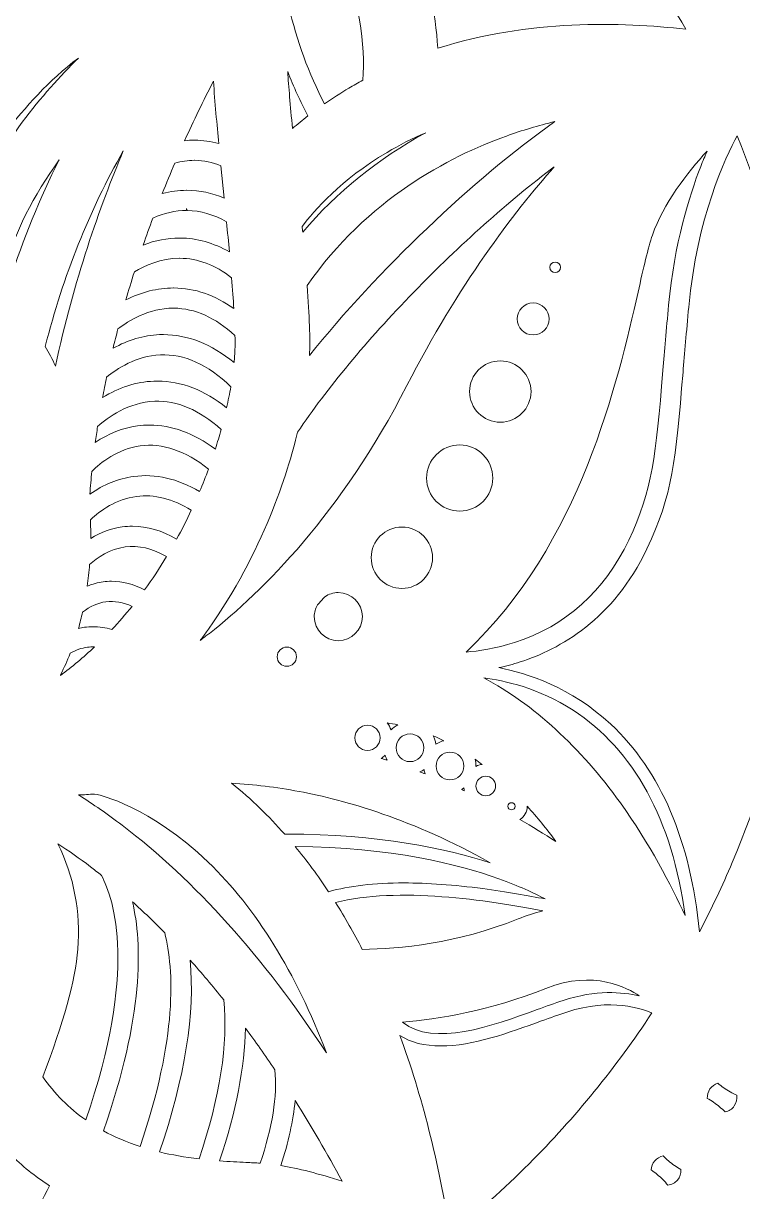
# Model space of a CAD drawing. Header units: millimetres. Extents: x 146 to 1170, y -927 to -143.
# Drawn here: x 351.5 to 437.3, y -818.7 to -679.2 of the extents above; entities that cross this region are included whole.
import ezdxf

# ---------------------------------------------------------------- set-up
doc = ezdxf.new("R2010")
doc.units = ezdxf.units.MM
doc.header["$MEASUREMENT"] = 0
doc.layers.add('Layer 5', color=7, linetype='Continuous')

msp = doc.modelspace()

# ---------------------------------------------------------------- linework, layer by layer
at = {"layer": 'Layer 5', "lineweight": 0}
for points, knots in [([(491.79, -770.75), (496.75, -767.38), (499.79, -762.04), (500.14, -756.07), (500.44, -751.05), (498.79, -746.22), (495.51, -742.43), (498.32, -739.51), (500.93, -738.82), (501.03, -738.79), (501.03, -738.79), (517.64, -735.27), (517.64, -735.27), (517.64, -735.27), (501.07, -731.76), (501.07, -731.76), (501.04, -731.76), (498.34, -731.05), (495.49, -728.1), (499.41, -723.56), (500.97, -717.61), (499.77, -711.75), (498.76, -706.84), (495.93, -702.6), (491.79, -699.79), (493.76, -696.23), (496.15, -694.87), (496.17, -694.86), (496.17, -694.86), (511.3, -687.16), (511.3, -687.16), (511.3, -687.16), (494.39, -688.06), (494.39, -688.06), (494.28, -688.07), (491.53, -688.09), (488.03, -685.95), (490.65, -680.55), (490.62, -674.39), (487.94, -669.03), (485.69, -664.56), (481.87, -661.2), (477.15, -659.55), (478.13, -655.57), (480.09, -653.7), (480.11, -653.68), (480.11, -653.68), (492.73, -642.33), (492.73, -642.33), (492.73, -642.33), (476.63, -647.58), (476.63, -647.58), (476.6, -647.59), (473.9, -648.33), (469.92, -647.17), (471.06, -641.26), (469.44, -635.32), (465.45, -630.83), (462.14, -627.1), (457.58, -624.84), (452.61, -624.47), (452.55, -620.47), (453.88, -618.15), (453.93, -618.06), (453.93, -618.06), (463.19, -603.83), (463.19, -603.83), (463.19, -603.83), (448.99, -613.07), (448.99, -613.07), (448.97, -613.09), (446.55, -614.5), (442.39, -614.42), (441.98, -608.48), (438.8, -603.02), (433.85, -599.76), (429.68, -597.01), (424.69, -596.01), (419.79, -596.93), (418.68, -593.04), (419.43, -590.46), (419.44, -590.44), (419.44, -590.44), (424.7, -574.29), (424.7, -574.29), (424.7, -574.29), (413.37, -586.89), (413.37, -586.89), (413.35, -586.91), (411.38, -588.91), (407.34, -589.9), (405.41, -584.26), (400.91, -579.79), (395.28, -577.92), (390.54, -576.34), (385.47, -576.67), (380.98, -578.83), (378.95, -575.39), (378.96, -572.7), (378.96, -572.68), (378.96, -572.68), (379.86, -555.72), (379.86, -555.72), (379.86, -555.72), (372.19, -570.82), (372.19, -570.82), (372.17, -570.85), (370.78, -573.3), (367.14, -575.29), (363.82, -570.32), (358.31, -567.16), (352.37, -566.81), (347.38, -566.51), (342.57, -568.14), (338.78, -571.39), (335.96, -568.61), (335.28, -566.02), (335.27, -566), (335.27, -566), (331.75, -549.39), (331.75, -549.39), (331.75, -549.39), (328.25, -565.96), (328.25, -565.96), (328.24, -565.99), (327.53, -568.71), (324.54, -571.57), (320.04, -567.62), (313.89, -565.98), (308.05, -567.18), (303.15, -568.19), (298.91, -571.01), (296.1, -575.14), (292.69, -573.2), (291.39, -570.94), (291.34, -570.86), (291.34, -570.86), (283.64, -555.72), (283.64, -555.72), (283.64, -555.72), (284.55, -572.64), (284.55, -572.64), (284.55, -572.67), (284.56, -575.46), (282.43, -579), (277.05, -576.33), (270.68, -576.33), (265.33, -579.01), (260.85, -581.26), (257.49, -585.09), (255.84, -589.82), (252.05, -588.82), (250.23, -586.99), (250.16, -586.92), (250.16, -586.92), (238.81, -574.29), (238.81, -574.29), (238.81, -574.29), (244.06, -590.4), (244.06, -590.4), (244.07, -590.43), (244.81, -593.11), (243.67, -597.07), (237.78, -595.87), (231.61, -597.51), (227.14, -601.49), (223.38, -604.83), (221.12, -609.42), (220.76, -614.42), (220.74, -614.42), (220.73, -614.42), (220.71, -614.42), (216.81, -614.42), (214.56, -613.1), (214.55, -613.09), (214.55, -613.09), (200.32, -603.83), (200.32, -603.83), (200.32, -603.83), (209.55, -618.03), (209.55, -618.03), (209.57, -618.05), (210.97, -620.45), (210.9, -624.54), (204.89, -624.9), (199.36, -628.09), (196.06, -633.1), (193.29, -637.3), (192.3, -642.31), (193.26, -647.27), (189.5, -648.28), (187.02, -647.62), (186.92, -647.59), (186.92, -647.59), (170.77, -642.33), (170.77, -642.33), (170.77, -642.33), (183.37, -653.65), (183.37, -653.65), (183.39, -653.67), (185.35, -655.61), (186.35, -659.56), (180.64, -661.46), (176.11, -665.97), (174.22, -671.67), (172.63, -676.46), (172.97, -681.59), (175.2, -686.12), (171.78, -688.11), (169.17, -688.07), (169.15, -688.06), (169.15, -688.06), (152.21, -687.16), (152.21, -687.16), (152.21, -687.16), (167.31, -694.84), (167.31, -694.84), (167.33, -694.85), (169.71, -696.21), (171.69, -699.74), (166.66, -703.06), (163.46, -708.58), (163.11, -714.58), (162.81, -719.63), (164.48, -724.5), (167.81, -728.3), (165.07, -731.06), (162.58, -731.73), (162.48, -731.76), (162.48, -731.76), (145.87, -735.27), (145.87, -735.27), (145.87, -735.27), (162.44, -738.78), (162.44, -738.78), (162.47, -738.79), (165.11, -739.48), (167.92, -742.35), (163.93, -746.86), (162.27, -753.02), (163.48, -758.9), (164.5, -763.87), (167.39, -768.15), (171.61, -770.96), (169.65, -774.42), (167.36, -775.68), (167.34, -775.69), (167.34, -775.69), (152.21, -783.38), (152.21, -783.38), (152.21, -783.38), (169.12, -782.48), (169.12, -782.48), (169.14, -782.49), (171.86, -782.46), (175.31, -784.5), (172.63, -789.88), (172.63, -796.26), (175.31, -801.61), (177.59, -806.16), (181.49, -809.55), (186.3, -811.17), (185.3, -814.99), (183.42, -816.85), (183.4, -816.86), (183.4, -816.86), (170.78, -828.21), (170.78, -828.21), (170.78, -828.21), (186.88, -822.97), (186.88, -822.97), (186.91, -822.96), (189.5, -822.24), (193.36, -823.31), (192.17, -829.19), (193.82, -835.34), (197.79, -839.81), (201.18, -843.62), (205.84, -845.89), (210.92, -846.2), (210.98, -850.2), (209.63, -852.39), (209.57, -852.48), (209.57, -852.48), (200.32, -866.71), (200.32, -866.71), (200.32, -866.71), (214.52, -857.47), (214.52, -857.47), (214.54, -857.46), (216.82, -856.12), (220.73, -856.12), (220.77, -856.12), (220.81, -856.13), (220.85, -856.13), (221.23, -862.1), (224.42, -867.6), (229.4, -870.89), (233.65, -873.69), (238.73, -874.67), (243.72, -873.66), (244.79, -877.5), (244.08, -880.09), (244.07, -880.11), (244.07, -880.11), (238.81, -896.25), (238.81, -896.25), (238.81, -896.25), (250.14, -883.65), (250.14, -883.65), (250.16, -883.63), (252.04, -881.72), (255.9, -880.71), (257.82, -886.37), (262.32, -890.85), (267.97, -892.73), (272.8, -894.33), (277.97, -893.97), (282.52, -891.7), (284.56, -895.14), (284.55, -897.85), (284.55, -897.87), (284.55, -897.87), (283.65, -914.82), (283.65, -914.82), (283.65, -914.82), (291.32, -899.72), (291.32, -899.72), (291.33, -899.7), (292.67, -897.36), (296.13, -895.39), (299.45, -900.33), (304.95, -903.49), (310.88, -903.84), (315.95, -904.14), (320.85, -902.45), (324.66, -899.09), (327.54, -901.9), (328.23, -904.53), (328.24, -904.54), (328.24, -904.54), (331.76, -921.15), (331.76, -921.15), (331.76, -921.15), (335.26, -904.58), (335.26, -904.58), (335.27, -904.56), (335.95, -901.95), (338.8, -899.14), (343.28, -903.04), (349.4, -904.66), (355.2, -903.47), (360.18, -902.44), (364.47, -899.55), (367.28, -895.32), (370.85, -897.29), (372.16, -899.67), (372.17, -899.69), (372.17, -899.69), (379.87, -914.82), (379.87, -914.82), (379.87, -914.82), (378.96, -897.91), (378.96, -897.91), (378.96, -897.88), (378.95, -895.17), (380.98, -891.72), (386.39, -894.35), (392.55, -894.32), (397.91, -891.64), (402.45, -889.36), (405.83, -885.47), (407.46, -880.67), (411.38, -881.65), (413.27, -883.55), (413.35, -883.62), (413.35, -883.62), (424.7, -896.25), (424.7, -896.25), (424.7, -896.25), (419.45, -880.15), (419.45, -880.15), (419.44, -880.12), (418.72, -877.49), (419.8, -873.62), (425.7, -874.75), (431.63, -873.13), (436.11, -869.15), (439.9, -865.79), (442.16, -861.17), (442.49, -856.12), (446.54, -856.06), (448.87, -857.4), (448.96, -857.45), (448.96, -857.45), (463.19, -866.71), (463.19, -866.71), (463.19, -866.71), (453.96, -852.51), (453.96, -852.51), (453.94, -852.49), (452.56, -850.13), (452.61, -846.09), (458.59, -845.65), (463.9, -842.54), (467.19, -837.55), (469.97, -833.33), (470.96, -828.28), (469.98, -823.33), (473.95, -822.16), (476.49, -822.92), (476.59, -822.95), (476.59, -822.95), (492.74, -828.21), (492.74, -828.21), (492.74, -828.21), (480.14, -816.89), (480.14, -816.89), (480.12, -816.87), (478.16, -814.92), (477.16, -811), (482.82, -809.02), (487.14, -804.65), (489.03, -798.98), (490.61, -794.21), (490.28, -789.11), (488.07, -784.57), (491.61, -782.42), (494.33, -782.47), (494.35, -782.48), (494.35, -782.48), (511.3, -783.38), (511.3, -783.38), (511.3, -783.38), (496.21, -775.7), (496.21, -775.7), (496.18, -775.69), (493.77, -774.31), (491.79, -770.75)], [0, 0, 0, 0, 1, 1, 1, 2, 2, 2, 3, 3, 3, 4, 4, 4, 5, 5, 5, 6, 6, 6, 7, 7, 7, 8, 8, 8, 9, 9, 9, 10, 10, 10, 11, 11, 11, 12, 12, 12, 13, 13, 13, 14, 14, 14, 15, 15, 15, 16, 16, 16, 17, 17, 17, 18, 18, 18, 19, 19, 19, 20, 20, 20, 21, 21, 21, 22, 22, 22, 23, 23, 23, 24, 24, 24, 25, 25, 25, 26, 26, 26, 27, 27, 27, 28, 28, 28, 29, 29, 29, 30, 30, 30, 31, 31, 31, 32, 32, 32, 33, 33, 33, 34, 34, 34, 35, 35, 35, 36, 36, 36, 37, 37, 37, 38, 38, 38, 39, 39, 39, 40, 40, 40, 41, 41, 41, 42, 42, 42, 43, 43, 43, 44, 44, 44, 45, 45, 45, 46, 46, 46, 47, 47, 47, 48, 48, 48, 49, 49, 49, 50, 50, 50, 51, 51, 51, 52, 52, 52, 53, 53, 53, 54, 54, 54, 55, 55, 55, 56, 56, 56, 57, 57, 57, 58, 58, 58, 59, 59, 59, 60, 60, 60, 61, 61, 61, 62, 62, 62, 63, 63, 63, 64, 64, 64, 65, 65, 65, 66, 66, 66, 67, 67, 67, 68, 68, 68, 69, 69, 69, 70, 70, 70, 71, 71, 71, 72, 72, 72, 73, 73, 73, 74, 74, 74, 75, 75, 75, 76, 76, 76, 77, 77, 77, 78, 78, 78, 79, 79, 79, 80, 80, 80, 81, 81, 81, 82, 82, 82, 83, 83, 83, 84, 84, 84, 85, 85, 85, 86, 86, 86, 87, 87, 87, 88, 88, 88, 89, 89, 89, 90, 90, 90, 91, 91, 91, 92, 92, 92, 93, 93, 93, 94, 94, 94, 95, 95, 95, 96, 96, 96, 97, 97, 97, 98, 98, 98, 99, 99, 99, 100, 100, 100, 101, 101, 101, 102, 102, 102, 103, 103, 103, 104, 104, 104, 105, 105, 105, 106, 106, 106, 107, 107, 107, 108, 108, 108, 109, 109, 109, 110, 110, 110, 111, 111, 111, 112, 112, 112, 113, 113, 113, 114, 114, 114, 115, 115, 115, 116, 116, 116, 117, 117, 117, 118, 118, 118, 119, 119, 119, 120, 120, 120, 121, 121, 121, 122, 122, 122, 123, 123, 123, 124, 124, 124, 125, 125, 125, 126, 126, 126, 127, 127, 127, 128, 128, 128, 129, 129, 129, 130, 130, 130, 131, 131, 131, 132, 132, 132, 133, 133, 133, 134, 134, 134, 135, 135, 135, 136, 136, 136, 137, 137, 137, 138, 138, 138, 139, 139, 139, 140, 140, 140, 141, 141, 141, 142, 142, 142, 143, 143, 143, 144, 144, 144, 145, 145, 145, 146, 146, 146, 146]), ([(400.91, -682.22), (400.43, -673.62), (396.96, -664.51), (394.65, -658.45), (393.65, -655.84), (392.79, -653.58), (392.47, -652.24), (391.46, -647.86), (392.84, -641.74), (393.21, -640.24), (399.88, -644.56), (406.13, -649.62), (411.8, -655.29), (419.15, -662.65), (425.44, -670.94), (430.5, -679.95), (422.89, -679.05), (411.76, -678.76), (400.91, -682.22)], [0, 0, 0, 0, 1, 1, 1, 2, 2, 2, 3, 3, 3, 4, 4, 4, 5, 5, 5, 6, 6, 6, 6]), ([(391.97, -686.03), (391.4, -686.34), (390.84, -686.65), (390.3, -686.97), (389.33, -687.55), (388.35, -688.19), (387.39, -688.85), (385.51, -685.25), (384.08, -681.33), (383.13, -677.18), (383.48, -675.01), (383.99, -673.94), (384.21, -673.54), (384.21, -673.54), (389.23, -669.71), (389.23, -669.71), (391.43, -676.47), (392.33, -681.81), (391.97, -686.03)], [0, 0, 0, 0, 1, 1, 1, 2, 2, 2, 3, 3, 3, 4, 4, 4, 5, 5, 5, 6, 6, 6, 6]), ([(345.36, -701), (345.14, -700.52), (344.91, -700.05), (344.68, -699.56), (346.45, -696.25), (350.96, -688.77), (358.02, -683.38), (353.72, -687.65), (348.69, -693.68), (345.36, -701)], [0, 0, 0, 0, 1, 1, 1, 2, 2, 2, 3, 3, 3, 3]), ([(383, -684.99), (383.71, -686.82), (384.52, -688.59), (385.42, -690.29), (384.78, -690.79), (384.16, -691.29), (383.57, -691.8), (383.31, -689.01), (383.12, -686.79), (383, -684.99)], [0, 0, 0, 0, 1, 1, 1, 2, 2, 2, 3, 3, 3, 3]), ([(371.93, -693.18), (371.93, -693.18), (371.87, -693.18), (371.87, -693.18), (371.49, -693.18), (371.1, -693.21), (370.7, -693.25), (371.78, -690.87), (372.93, -688.48), (374.14, -686.14), (374.31, -688.62), (374.56, -691.36), (374.78, -693.6), (373.84, -693.33), (372.89, -693.19), (371.93, -693.18)], [0, 0, 0, 0, 1, 1, 1, 2, 2, 2, 3, 3, 3, 4, 4, 4, 5, 5, 5, 5]), ([(385.33, -710.52), (392.5, -700.25), (402.22, -695.16), (409.11, -692.69), (410.98, -692.02), (412.92, -691.44), (414.89, -690.96), (405.08, -697.91), (393.76, -708.7), (385.6, -718.9), (385.69, -716.94), (385.6, -714.19), (385.33, -710.52)], [0, 0, 0, 0, 1, 1, 1, 2, 2, 2, 3, 3, 3, 4, 4, 4, 4]), ([(399.48, -692.29), (393.8, -695.4), (388.87, -699.38), (384.79, -704.16), (384.76, -703.94), (384.74, -703.72), (384.72, -703.5), (386.16, -701.57), (389.34, -697.92), (394.86, -694.64), (396.33, -693.77), (397.87, -692.99), (399.48, -692.29)], [0, 0, 0, 0, 1, 1, 1, 2, 2, 2, 3, 3, 3, 4, 4, 4, 4]), ([(436.06, -779.39), (434.89, -782.15), (433.58, -784.94), (432.14, -787.69), (431.08, -776.81), (427.52, -768.47), (421.55, -762.9), (416.8, -758.47), (411.55, -756.79), (408.18, -756.15), (409.05, -755.96), (409.9, -755.74), (410.73, -755.47), (415.44, -753.96), (421.89, -750.39), (425.88, -741.95), (428.94, -735.46), (429.28, -731.5), (430.18, -720.89), (430.37, -718.64), (430.58, -716.09), (430.86, -713.1), (431.85, -702.41), (435.26, -695.2), (436.63, -692.67), (442.15, -706.22), (444.95, -720.58), (444.95, -735.34), (444.95, -750.62), (441.96, -765.44), (436.06, -779.39)], [0, 0, 0, 0, 1, 1, 1, 2, 2, 2, 3, 3, 3, 4, 4, 4, 5, 5, 5, 6, 6, 6, 7, 7, 7, 8, 8, 8, 9, 9, 9, 10, 10, 10, 10]), ([(354.07, -717.8), (356.2, -709.41), (359.33, -701.57), (363.38, -694.46), (360.63, -701.04), (357.41, -710.03), (355.29, -720.16), (354.9, -719.31), (354.49, -718.52), (354.07, -717.8)], [0, 0, 0, 0, 1, 1, 1, 2, 2, 2, 3, 3, 3, 3]), ([(432.3, -696.32), (430.92, -699.82), (429.14, -705.53), (428.46, -712.88), (428.19, -715.82), (427.97, -718.37), (427.78, -720.62), (427.78, -720.62), (427.78, -720.69), (427.78, -720.69), (426.91, -730.98), (426.58, -734.83), (423.7, -740.92), (420.8, -747.04), (416.22, -751.16), (410.07, -753.15), (407.83, -753.88), (405.77, -754.18), (404.28, -754.29), (417.96, -741.48), (422.4, -721.91), (424.81, -711.33), (425.45, -708.48), (426.01, -706.01), (426.53, -704.53), (427.85, -700.74), (430.63, -697.13), (433.06, -694.48), (432.8, -695.07), (432.54, -695.69), (432.3, -696.32)], [0, 0, 0, 0, 1, 1, 1, 2, 2, 2, 3, 3, 3, 4, 4, 4, 5, 5, 5, 6, 6, 6, 7, 7, 7, 8, 8, 8, 9, 9, 9, 10, 10, 10, 10]), ([(349.14, -708.67), (350.44, -704.21), (352.65, -699.81), (355.72, -695.55), (353.41, -700.13), (351.44, -704.97), (349.83, -710.01), (349.6, -709.57), (349.37, -709.13), (349.14, -708.67)], [0, 0, 0, 0, 1, 1, 1, 2, 2, 2, 3, 3, 3, 3]), ([(370.98, -699.17), (370.98, -699.17), (370.93, -699.17), (370.93, -699.17), (369.97, -699.17), (369, -699.29), (368.04, -699.54), (368.52, -698.33), (369.02, -697.12), (369.53, -695.94), (370.31, -695.71), (371.1, -695.59), (371.87, -695.59), (371.87, -695.59), (371.93, -695.59), (371.93, -695.59), (372.97, -695.6), (374.02, -695.82), (375.04, -696.25), (375.04, -696.25), (375.42, -700.1), (375.42, -700.1), (373.98, -699.49), (372.49, -699.18), (370.98, -699.17)], [0, 0, 0, 0, 1, 1, 1, 2, 2, 2, 3, 3, 3, 4, 4, 4, 5, 5, 5, 6, 6, 6, 7, 7, 7, 8, 8, 8, 8]), ([(398.05, -711.32), (403.51, -705.7), (409.39, -700.45), (414.82, -696.35), (409.94, -701.86), (403.39, -710.47), (397.22, -722.48), (389.35, -737.81), (380.05, -747.03), (373.65, -752.06), (373.65, -752.06), (373.36, -752.26), (373.22, -752.37), (373.22, -752.37), (373.1, -752.48), (373.1, -752.48), (372.93, -752.62), (372.75, -752.76), (372.57, -752.89), (372.68, -752.74), (372.8, -752.59), (372.91, -752.43), (373.05, -752.24), (373.19, -752.05), (373.33, -751.86), (373.33, -751.86), (373.54, -751.56), (373.54, -751.56), (380.05, -742.38), (383, -732.89), (384.18, -728.03), (387.66, -722.86), (392.45, -717.08), (398.05, -711.32)], [0, 0, 0, 0, 1, 1, 1, 2, 2, 2, 3, 3, 3, 4, 4, 4, 5, 5, 5, 6, 6, 6, 7, 7, 7, 8, 8, 8, 9, 9, 9, 10, 10, 10, 11, 11, 11, 11]), ([(370.15, -704.87), (370.15, -704.87), (370.09, -704.87), (370.09, -704.87), (368.65, -704.87), (367.19, -705.15), (365.76, -705.7), (366.13, -704.63), (366.52, -703.55), (366.91, -702.48), (368.25, -701.88), (369.6, -701.58), (370.93, -701.58), (370.93, -701.58), (370.93, -701.33), (370.93, -701.33), (370.93, -701.33), (370.93, -701.33), (370.93, -701.33), (370.93, -701.33), (370.99, -701.58), (370.99, -701.58), (372.58, -701.59), (374.17, -702.05), (375.7, -702.94), (375.82, -704.15), (375.94, -705.35), (376.04, -706.53), (374.15, -705.44), (372.17, -704.88), (370.15, -704.87)], [0, 0, 0, 0, 1, 1, 1, 2, 2, 2, 3, 3, 3, 4, 4, 4, 5, 5, 5, 6, 6, 6, 7, 7, 7, 8, 8, 8, 9, 9, 9, 10, 10, 10, 10]), ([(369.43, -710.83), (369.43, -710.83), (369.37, -710.83), (369.37, -710.83), (367.45, -710.83), (365.54, -711.31), (363.68, -712.26), (364.01, -711.14), (364.35, -710.01), (364.7, -708.9), (365.94, -708.15), (367.86, -707.28), (370.09, -707.28), (370.09, -707.28), (370.14, -707.28), (370.14, -707.28), (372.25, -707.29), (374.32, -708.07), (376.31, -709.6), (376.42, -710.98), (376.51, -712.2), (376.57, -713.29), (374.31, -711.67), (371.9, -710.84), (369.43, -710.83)], [0, 0, 0, 0, 1, 1, 1, 2, 2, 2, 3, 3, 3, 4, 4, 4, 5, 5, 5, 6, 6, 6, 7, 7, 7, 8, 8, 8, 8]), ([(415.55, -708.36), (415.55, -708.71), (415.27, -708.99), (414.92, -708.99), (414.58, -708.99), (414.29, -708.71), (414.29, -708.36), (414.29, -708.01), (414.58, -707.73), (414.92, -707.73), (415.27, -707.73), (415.55, -708.01), (415.55, -708.36)], [0, 0, 0, 0, 1, 1, 1, 2, 2, 2, 3, 3, 3, 4, 4, 4, 4]), ([(367.69, -716.4), (365.81, -716.48), (363.95, -717.03), (362.16, -718.03), (362.34, -717.26), (362.54, -716.48), (362.74, -715.72), (363.97, -714.76), (366.4, -713.24), (369.35, -713.24), (369.38, -713.24), (369.41, -713.24), (369.43, -713.24), (371.94, -713.26), (374.38, -714.36), (376.71, -716.51), (376.73, -717.49), (376.71, -718.31), (376.67, -718.95), (376.65, -719.21), (376.63, -719.47), (376.6, -719.74), (373.9, -717.52), (371.06, -716.39), (368.16, -716.39), (368.01, -716.39), (367.85, -716.4), (367.69, -716.4)], [0, 0, 0, 0, 1, 1, 1, 2, 2, 2, 3, 3, 3, 4, 4, 4, 5, 5, 5, 6, 6, 6, 7, 7, 7, 8, 8, 8, 9, 9, 9, 9]), ([(414.2, -714.53), (414.2, -715.58), (413.34, -716.44), (412.29, -716.44), (411.23, -716.44), (410.38, -715.58), (410.38, -714.53), (410.38, -713.48), (411.23, -712.62), (412.29, -712.62), (413.34, -712.62), (414.2, -713.48), (414.2, -714.53)], [0, 0, 0, 0, 1, 1, 1, 2, 2, 2, 3, 3, 3, 4, 4, 4, 4]), ([(367.01, -721.95), (364.94, -722.03), (362.85, -722.71), (360.91, -723.9), (361.06, -723.09), (361.22, -722.28), (361.39, -721.48), (362.56, -720.51), (364.9, -718.92), (367.81, -718.81), (370.65, -718.69), (373.47, -719.97), (376.19, -722.6), (376.19, -722.6), (376.21, -722.62), (376.21, -722.62), (376.07, -723.44), (375.9, -724.28), (375.71, -725.12), (373.07, -723.01), (370.31, -721.94), (367.47, -721.94), (367.32, -721.94), (367.16, -721.94), (367.01, -721.95), (367.01, -721.95), (367.01, -721.95), (367.01, -721.95)], [0, 0, 0, 0, 1, 1, 1, 2, 2, 2, 3, 3, 3, 4, 4, 4, 5, 5, 5, 6, 6, 6, 7, 7, 7, 8, 8, 8, 9, 9, 9, 9]), ([(412.04, -723.19), (412.04, -725.21), (410.39, -726.85), (408.37, -726.85), (406.35, -726.85), (404.71, -725.21), (404.71, -723.19), (404.71, -721.17), (406.35, -719.53), (408.37, -719.53), (410.39, -719.53), (412.04, -721.17), (412.04, -723.19)], [0, 0, 0, 0, 1, 1, 1, 2, 2, 2, 3, 3, 3, 4, 4, 4, 4]), ([(366.52, -727.19), (366.03, -727.19), (365.55, -727.22), (365.06, -727.29), (363.31, -727.53), (361.63, -728.19), (360.04, -729.27), (360.13, -728.65), (360.22, -728.01), (360.32, -727.35), (361.54, -726.26), (363.99, -724.48), (367.13, -724.35), (369.81, -724.24), (372.47, -725.38), (375.06, -727.73), (374.85, -728.49), (374.62, -729.27), (374.37, -730.05), (371.76, -728.15), (369.13, -727.19), (366.52, -727.19)], [0, 0, 0, 0, 1, 1, 1, 2, 2, 2, 3, 3, 3, 4, 4, 4, 5, 5, 5, 6, 6, 6, 7, 7, 7, 7]), ([(364.61, -733.33), (362.78, -733.58), (361.03, -734.29), (359.39, -735.44), (359.46, -734.54), (359.54, -733.63), (359.63, -732.72), (360.65, -731.71), (362.7, -730.04), (365.41, -729.67), (368.04, -729.32), (370.78, -730.25), (373.55, -732.44), (373.22, -733.35), (372.86, -734.25), (372.49, -735.14), (369.86, -733.58), (367.21, -732.97), (364.61, -733.33)], [0, 0, 0, 0, 1, 1, 1, 2, 2, 2, 3, 3, 3, 4, 4, 4, 5, 5, 5, 6, 6, 6, 6]), ([(407.47, -733.52), (407.47, -735.69), (405.7, -737.46), (403.53, -737.46), (401.35, -737.46), (399.58, -735.69), (399.58, -733.52), (399.58, -731.34), (401.35, -729.57), (403.53, -729.57), (405.7, -729.57), (407.47, -731.34), (407.47, -733.52)], [0, 0, 0, 0, 1, 1, 1, 2, 2, 2, 3, 3, 3, 4, 4, 4, 4]), ([(363.26, -739.35), (361.96, -739.53), (360.69, -740), (359.49, -740.73), (359.5, -739.99), (359.49, -739.24), (359.46, -738.49), (360.64, -737.39), (362.53, -736.04), (364.95, -735.71), (367.07, -735.43), (369.27, -735.98), (371.5, -737.36), (370.95, -738.53), (370.37, -739.69), (369.75, -740.81), (368, -739.79), (366.23, -739.27), (364.48, -739.27), (364.07, -739.27), (363.67, -739.3), (363.26, -739.35)], [0, 0, 0, 0, 1, 1, 1, 2, 2, 2, 3, 3, 3, 4, 4, 4, 5, 5, 5, 6, 6, 6, 7, 7, 7, 7]), ([(396.63, -746.69), (394.61, -746.69), (392.97, -745.04), (392.97, -743.02), (392.97, -741), (394.61, -739.36), (396.63, -739.36), (398.65, -739.36), (400.29, -741), (400.29, -743.02), (400.29, -745.04), (398.65, -746.69), (396.63, -746.69)], [0, 0, 0, 0, 1, 1, 1, 2, 2, 2, 3, 3, 3, 4, 4, 4, 4]), ([(359.08, -746.42), (359.2, -745.57), (359.29, -744.7), (359.36, -743.82), (360.28, -743), (361.73, -741.99), (363.59, -741.74), (365.19, -741.52), (366.86, -741.91), (368.55, -742.9), (367.72, -744.28), (366.84, -745.61), (365.92, -746.88), (364.61, -746.18), (363.29, -745.83), (361.98, -745.83), (361.64, -745.83), (361.31, -745.86), (360.97, -745.9), (360.33, -745.99), (359.7, -746.16), (359.08, -746.42)], [0, 0, 0, 0, 1, 1, 1, 2, 2, 2, 3, 3, 3, 4, 4, 4, 5, 5, 5, 6, 6, 6, 7, 7, 7, 7]), ([(386.17, -750.06), (386.17, -749.57), (386.3, -749.07), (386.56, -748.64), (386.85, -748.33), (387.14, -748.01), (387.43, -747.69), (387.91, -747.37), (388.47, -747.19), (389.04, -747.19), (390.62, -747.19), (391.91, -748.48), (391.91, -750.06), (391.91, -751.65), (390.62, -752.93), (389.04, -752.93), (387.46, -752.93), (386.17, -751.65), (386.17, -750.06)], [0, 0, 0, 0, 1, 1, 1, 2, 2, 2, 3, 3, 3, 4, 4, 4, 5, 5, 5, 6, 6, 6, 6]), ([(358.75, -751.33), (358.51, -751.36), (358.27, -751.4), (358.03, -751.46), (358.21, -750.82), (358.38, -750.17), (358.52, -749.51), (359.42, -748.83), (360.35, -748.42), (361.31, -748.29), (362.32, -748.16), (363.37, -748.34), (364.43, -748.83), (363.65, -749.79), (362.85, -750.72), (362.02, -751.6), (361.27, -751.37), (360.51, -751.26), (359.75, -751.26), (359.42, -751.26), (359.08, -751.28), (358.75, -751.33)], [0, 0, 0, 0, 1, 1, 1, 2, 2, 2, 3, 3, 3, 4, 4, 4, 5, 5, 5, 6, 6, 6, 7, 7, 7, 7]), ([(355.93, -756.94), (356.33, -756.15), (356.7, -755.31), (357.03, -754.44), (357.71, -754.05), (358.4, -753.8), (359.09, -753.71), (359.37, -753.67), (359.66, -753.66), (359.95, -753.67), (358.63, -754.91), (357.27, -756.05), (355.87, -757.07), (355.89, -757.03), (355.91, -756.98), (355.93, -756.94)], [0, 0, 0, 0, 1, 1, 1, 2, 2, 2, 3, 3, 3, 4, 4, 4, 5, 5, 5, 5]), ([(382.9, -753.7), (383.53, -753.7), (384.05, -754.21), (384.05, -754.84), (384.05, -755.48), (383.53, -755.99), (382.9, -755.99), (382.27, -755.99), (381.75, -755.48), (381.75, -754.84), (381.75, -754.21), (382.27, -753.7), (382.9, -753.7)], [0, 0, 0, 0, 1, 1, 1, 2, 2, 2, 3, 3, 3, 4, 4, 4, 4]), ([(417.05, -761.23), (424.3, -765.91), (428.91, -774.37), (430.44, -785.75), (428.77, -782.11), (426.2, -777.2), (422.7, -772.3), (417.93, -765.65), (412.32, -760.51), (406.41, -757.37), (408.81, -757.67), (412.94, -758.58), (417.05, -761.23)], [0, 0, 0, 0, 1, 1, 1, 2, 2, 2, 3, 3, 3, 4, 4, 4, 4]), ([(394.89, -762.75), (395.31, -762.81), (395.73, -762.88), (396.15, -762.97), (395.85, -763.13), (395.57, -763.34), (395.33, -763.59), (395.23, -763.29), (395.08, -763), (394.89, -762.75)], [0, 0, 0, 0, 1, 1, 1, 2, 2, 2, 3, 3, 3, 3]), ([(394.03, -764.52), (394.03, -765.36), (393.36, -766.03), (392.53, -766.03), (391.69, -766.03), (391.02, -765.36), (391.02, -764.52), (391.02, -763.69), (391.69, -763.02), (392.53, -763.02), (393.36, -763.02), (394.03, -763.69), (394.03, -764.52)], [0, 0, 0, 0, 1, 1, 1, 2, 2, 2, 3, 3, 3, 4, 4, 4, 4]), ([(397.6, -764.06), (398.51, -764.06), (399.25, -764.8), (399.25, -765.71), (399.25, -766.63), (398.51, -767.37), (397.6, -767.37), (396.69, -767.37), (395.94, -766.63), (395.94, -765.71), (395.94, -764.8), (396.69, -764.06), (397.6, -764.06)], [0, 0, 0, 0, 1, 1, 1, 2, 2, 2, 3, 3, 3, 4, 4, 4, 4]), ([(400.36, -764.28), (400.79, -764.46), (401.22, -764.66), (401.65, -764.87), (401.3, -764.95), (400.98, -765.09), (400.68, -765.29), (400.63, -764.93), (400.52, -764.59), (400.36, -764.28)], [0, 0, 0, 0, 1, 1, 1, 2, 2, 2, 3, 3, 3, 3]), ([(394.62, -766.61), (394.69, -766.82), (394.77, -767.02), (394.88, -767.21), (394.64, -767.14), (394.4, -767.06), (394.17, -766.99), (394.33, -766.88), (394.49, -766.75), (394.62, -766.61)], [0, 0, 0, 0, 1, 1, 1, 2, 2, 2, 3, 3, 3, 3]), ([(402.36, -769.55), (401.45, -769.55), (400.71, -768.81), (400.71, -767.89), (400.71, -766.98), (401.45, -766.24), (402.36, -766.24), (403.28, -766.24), (404.02, -766.98), (404.02, -767.89), (404.02, -768.81), (403.28, -769.55), (402.36, -769.55)], [0, 0, 0, 0, 1, 1, 1, 2, 2, 2, 3, 3, 3, 4, 4, 4, 4]), ([(399.4, -768.84), (399.19, -768.75), (398.98, -768.67), (398.77, -768.59), (398.95, -768.52), (399.12, -768.43), (399.28, -768.32), (399.31, -768.5), (399.35, -768.67), (399.4, -768.84)], [0, 0, 0, 0, 1, 1, 1, 2, 2, 2, 3, 3, 3, 3]), ([(405.36, -767.09), (405.64, -767.28), (405.91, -767.48), (406.19, -767.69), (405.94, -767.73), (405.7, -767.81), (405.47, -767.93), (405.47, -767.92), (405.47, -767.91), (405.47, -767.89), (405.47, -767.62), (405.44, -767.35), (405.36, -767.09)], [0, 0, 0, 0, 1, 1, 1, 2, 2, 2, 3, 3, 3, 4, 4, 4, 4]), ([(406.65, -771.45), (406, -771.45), (405.47, -770.92), (405.47, -770.28), (405.47, -769.63), (406, -769.1), (406.65, -769.1), (407.29, -769.1), (407.82, -769.63), (407.82, -770.28), (407.82, -770.92), (407.29, -771.45), (406.65, -771.45)], [0, 0, 0, 0, 1, 1, 1, 2, 2, 2, 3, 3, 3, 4, 4, 4, 4]), ([(384.36, -770.93), (389.79, -771.95), (398, -774.25), (407.18, -779.44), (401.87, -777.73), (393.85, -776.02), (382.9, -776.02), (382.81, -776.02), (382.73, -776.02), (382.64, -776.02), (381.68, -774.93), (380.69, -773.9), (379.72, -772.95), (378.62, -771.89), (377.47, -770.88), (376.31, -769.94), (378.96, -770.09), (381.66, -770.42), (384.36, -770.93)], [0, 0, 0, 0, 1, 1, 1, 2, 2, 2, 3, 3, 3, 4, 4, 4, 5, 5, 5, 6, 6, 6, 6]), ([(403.73, -770.68), (403.83, -770.63), (403.93, -770.57), (404.03, -770.51), (404.04, -770.62), (404.06, -770.74), (404.08, -770.84), (403.96, -770.79), (403.85, -770.74), (403.73, -770.68)], [0, 0, 0, 0, 1, 1, 1, 2, 2, 2, 3, 3, 3, 3]), ([(359.94, -771.24), (359.94, -771.24), (360.34, -771.31), (360.34, -771.31), (360.4, -771.32), (366.61, -772.69), (373.52, -779.37), (379.25, -784.92), (383.99, -792.56), (387.62, -802.12), (380.12, -790.7), (371.92, -781.56), (363.23, -774.95), (361.52, -773.65), (359.78, -772.44), (358.05, -771.35), (358.69, -771.32), (359.32, -771.28), (359.94, -771.24)], [0, 0, 0, 0, 1, 1, 1, 2, 2, 2, 3, 3, 3, 4, 4, 4, 5, 5, 5, 6, 6, 6, 6]), ([(409.7, -773.13), (409.47, -773.13), (409.27, -772.94), (409.27, -772.7), (409.27, -772.46), (409.47, -772.27), (409.7, -772.27), (409.94, -772.27), (410.14, -772.46), (410.14, -772.7), (410.14, -772.94), (409.94, -773.13), (409.7, -773.13)], [0, 0, 0, 0, 1, 1, 1, 2, 2, 2, 3, 3, 3, 4, 4, 4, 4]), ([(411.59, -772.7), (411.59, -772.7), (411.59, -772.7), (411.59, -772.7), (412.76, -773.99), (413.91, -775.4), (415.02, -776.92), (413.61, -776), (412.17, -775.12), (410.71, -774.28), (411.25, -773.95), (411.59, -773.36), (411.59, -772.7)], [0, 0, 0, 0, 1, 1, 1, 2, 2, 2, 3, 3, 3, 4, 4, 4, 4]), ([(357.95, -789.77), (358.3, -785.3), (357.5, -781.06), (355.56, -777.16), (356.86, -778.01), (358.17, -778.93), (359.46, -779.91), (359.9, -780.25), (360.34, -780.6), (360.78, -780.95), (362.3, -783.85), (365.07, -792.4), (358.91, -810.14), (356.89, -808.73), (355.16, -806.99), (353.77, -804.98), (356.24, -798.6), (357.65, -793.48), (357.95, -789.77)], [0, 0, 0, 0, 1, 1, 1, 2, 2, 2, 3, 3, 3, 4, 4, 4, 5, 5, 5, 6, 6, 6, 6]), ([(408.2, -781.35), (410.55, -782.19), (412.38, -783.05), (413.73, -783.76), (411.72, -783.36), (409.11, -782.89), (406.29, -782.52), (402.83, -782.08), (399.69, -781.85), (396.87, -781.85), (393.35, -781.85), (390.35, -782.2), (387.88, -782.89), (386.62, -780.99), (385.28, -779.17), (383.89, -777.48), (395.37, -777.6), (403.43, -779.64), (408.2, -781.35)], [0, 0, 0, 0, 1, 1, 1, 2, 2, 2, 3, 3, 3, 4, 4, 4, 5, 5, 5, 6, 6, 6, 6]), ([(413.44, -785.19), (412.45, -785.44), (411.47, -785.76), (410.49, -786.15), (403.17, -789.08), (396.37, -789.74), (391.9, -789.78), (390.89, -787.83), (389.82, -785.95), (388.71, -784.18), (396.1, -782.29), (406.93, -783.89), (413.44, -785.19)], [0, 0, 0, 0, 1, 1, 1, 2, 2, 2, 3, 3, 3, 4, 4, 4, 4]), ([(365.38, -813.3), (363.81, -812.79), (362.34, -812.17), (361, -811.44), (365.84, -797.76), (365.64, -789.11), (364.48, -784.1), (365.77, -785.27), (367.06, -786.51), (368.32, -787.8), (369.45, -792.26), (369.84, -800.28), (365.38, -813.3)], [0, 0, 0, 0, 1, 1, 1, 2, 2, 2, 3, 3, 3, 4, 4, 4, 4]), ([(371.35, -791.05), (372.72, -792.58), (374.06, -794.17), (375.37, -795.81), (375.91, -801.05), (374.92, -807.43), (372.42, -814.79), (370.72, -814.58), (369.18, -814.31), (367.71, -813.96), (370.75, -805.05), (371.97, -797.35), (371.35, -791.05)], [0, 0, 0, 0, 1, 1, 1, 2, 2, 2, 3, 3, 3, 4, 4, 4, 4]), ([(412.78, -796.97), (407.27, -798.96), (400.46, -801.43), (396.7, -798.48), (400.93, -798.11), (407.15, -797.1), (413.81, -794.44), (413.81, -794.44), (413.81, -794.44), (413.81, -794.44), (419.54, -792.14), (423.62, -794.4), (424.94, -795.33), (422.94, -794.86), (419.75, -794.58), (415.86, -795.88), (414.88, -796.2), (413.86, -796.57), (412.78, -796.97)], [0, 0, 0, 0, 1, 1, 1, 2, 2, 2, 3, 3, 3, 4, 4, 4, 5, 5, 5, 6, 6, 6, 6]), ([(411.8, -815.38), (411.8, -815.38), (411.8, -815.38), (411.8, -815.38), (408.83, -818.34), (405.67, -821.18), (402.4, -823.8), (401.03, -815.16), (399.01, -807.18), (396.39, -800.04), (397.71, -800.89), (399.31, -801.31), (401.27, -801.31), (401.27, -801.31), (401.27, -801.31), (401.27, -801.31), (405.07, -801.31), (409.43, -799.73), (413.29, -798.32), (414.36, -797.94), (415.37, -797.57), (416.31, -797.26), (421.56, -795.51), (425.4, -796.89), (426.46, -797.36), (422.21, -803.83), (417.28, -809.89), (411.8, -815.38)], [0, 0, 0, 0, 1, 1, 1, 2, 2, 2, 3, 3, 3, 4, 4, 4, 5, 5, 5, 6, 6, 6, 7, 7, 7, 8, 8, 8, 9, 9, 9, 9]), ([(379.73, -815.3), (379.21, -815.27), (378.64, -815.24), (378.01, -815.21), (377.12, -815.17), (376.04, -815.11), (374.88, -815.02), (376.84, -809.15), (377.87, -803.82), (377.95, -799.17), (379.14, -800.77), (380.32, -802.44), (381.48, -804.16), (381.76, -807.31), (381.17, -811.05), (379.73, -815.3)], [0, 0, 0, 0, 1, 1, 1, 2, 2, 2, 3, 3, 3, 4, 4, 4, 5, 5, 5, 5]), ([(435.21, -809.19), (434.99, -808.97), (434.77, -808.76), (434.54, -808.57), (434.08, -808.19), (433.59, -807.85), (433.08, -807.56), (433.05, -807.16), (433.16, -806.77), (433.39, -806.44), (433.63, -806.11), (433.96, -805.87), (434.33, -805.76), (434.79, -806.15), (435.28, -806.49), (435.79, -806.79), (436.05, -806.93), (436.31, -807.07), (436.59, -807.2), (436.66, -807.65), (436.55, -808.11), (436.3, -808.47), (436.04, -808.85), (435.65, -809.1), (435.21, -809.19)], [0, 0, 0, 0, 1, 1, 1, 2, 2, 2, 3, 3, 3, 4, 4, 4, 5, 5, 5, 6, 6, 6, 7, 7, 7, 8, 8, 8, 8]), ([(389.5, -817.45), (386.7, -816.55), (384.24, -815.92), (382.18, -815.58), (383.09, -812.81), (383.66, -810.21), (383.88, -807.83), (385.82, -810.9), (387.7, -814.13), (389.5, -817.45)], [0, 0, 0, 0, 1, 1, 1, 2, 2, 2, 3, 3, 3, 3]), ([(334.47, -843.88), (334.55, -843.74), (341.9, -830.62), (345.63, -823.07), (347.18, -819.96), (348.6, -816.97), (349.86, -814.19), (351.27, -815.6), (352.85, -816.87), (354.56, -817.99), (351.72, -823.66), (344.28, -837), (333.58, -845.46), (333.58, -845.46), (334.47, -843.88), (334.47, -843.88)], [0, 0, 0, 0, 1, 1, 1, 2, 2, 2, 3, 3, 3, 4, 4, 4, 5, 5, 5, 5]), ([(429.93, -816.07), (429.96, -816.52), (429.81, -816.96), (429.52, -817.31), (429.52, -817.31), (429.52, -817.31), (429.52, -817.31), (429.23, -817.65), (428.82, -817.87), (428.37, -817.93), (428.18, -817.69), (427.97, -817.46), (427.76, -817.25), (427.34, -816.83), (426.88, -816.45), (426.39, -816.11), (426.4, -815.72), (426.55, -815.34), (426.8, -815.03), (427.06, -814.72), (427.41, -814.51), (427.8, -814.43), (428.22, -814.86), (428.67, -815.24), (429.16, -815.58), (429.4, -815.75), (429.66, -815.92), (429.93, -816.07)], [0, 0, 0, 0, 1, 1, 1, 2, 2, 2, 3, 3, 3, 4, 4, 4, 5, 5, 5, 6, 6, 6, 7, 7, 7, 8, 8, 8, 9, 9, 9, 9])]:
    msp.add_open_spline(points, degree=3, knots=knots, dxfattribs=at)

doc.saveas('drawing.dxf')
